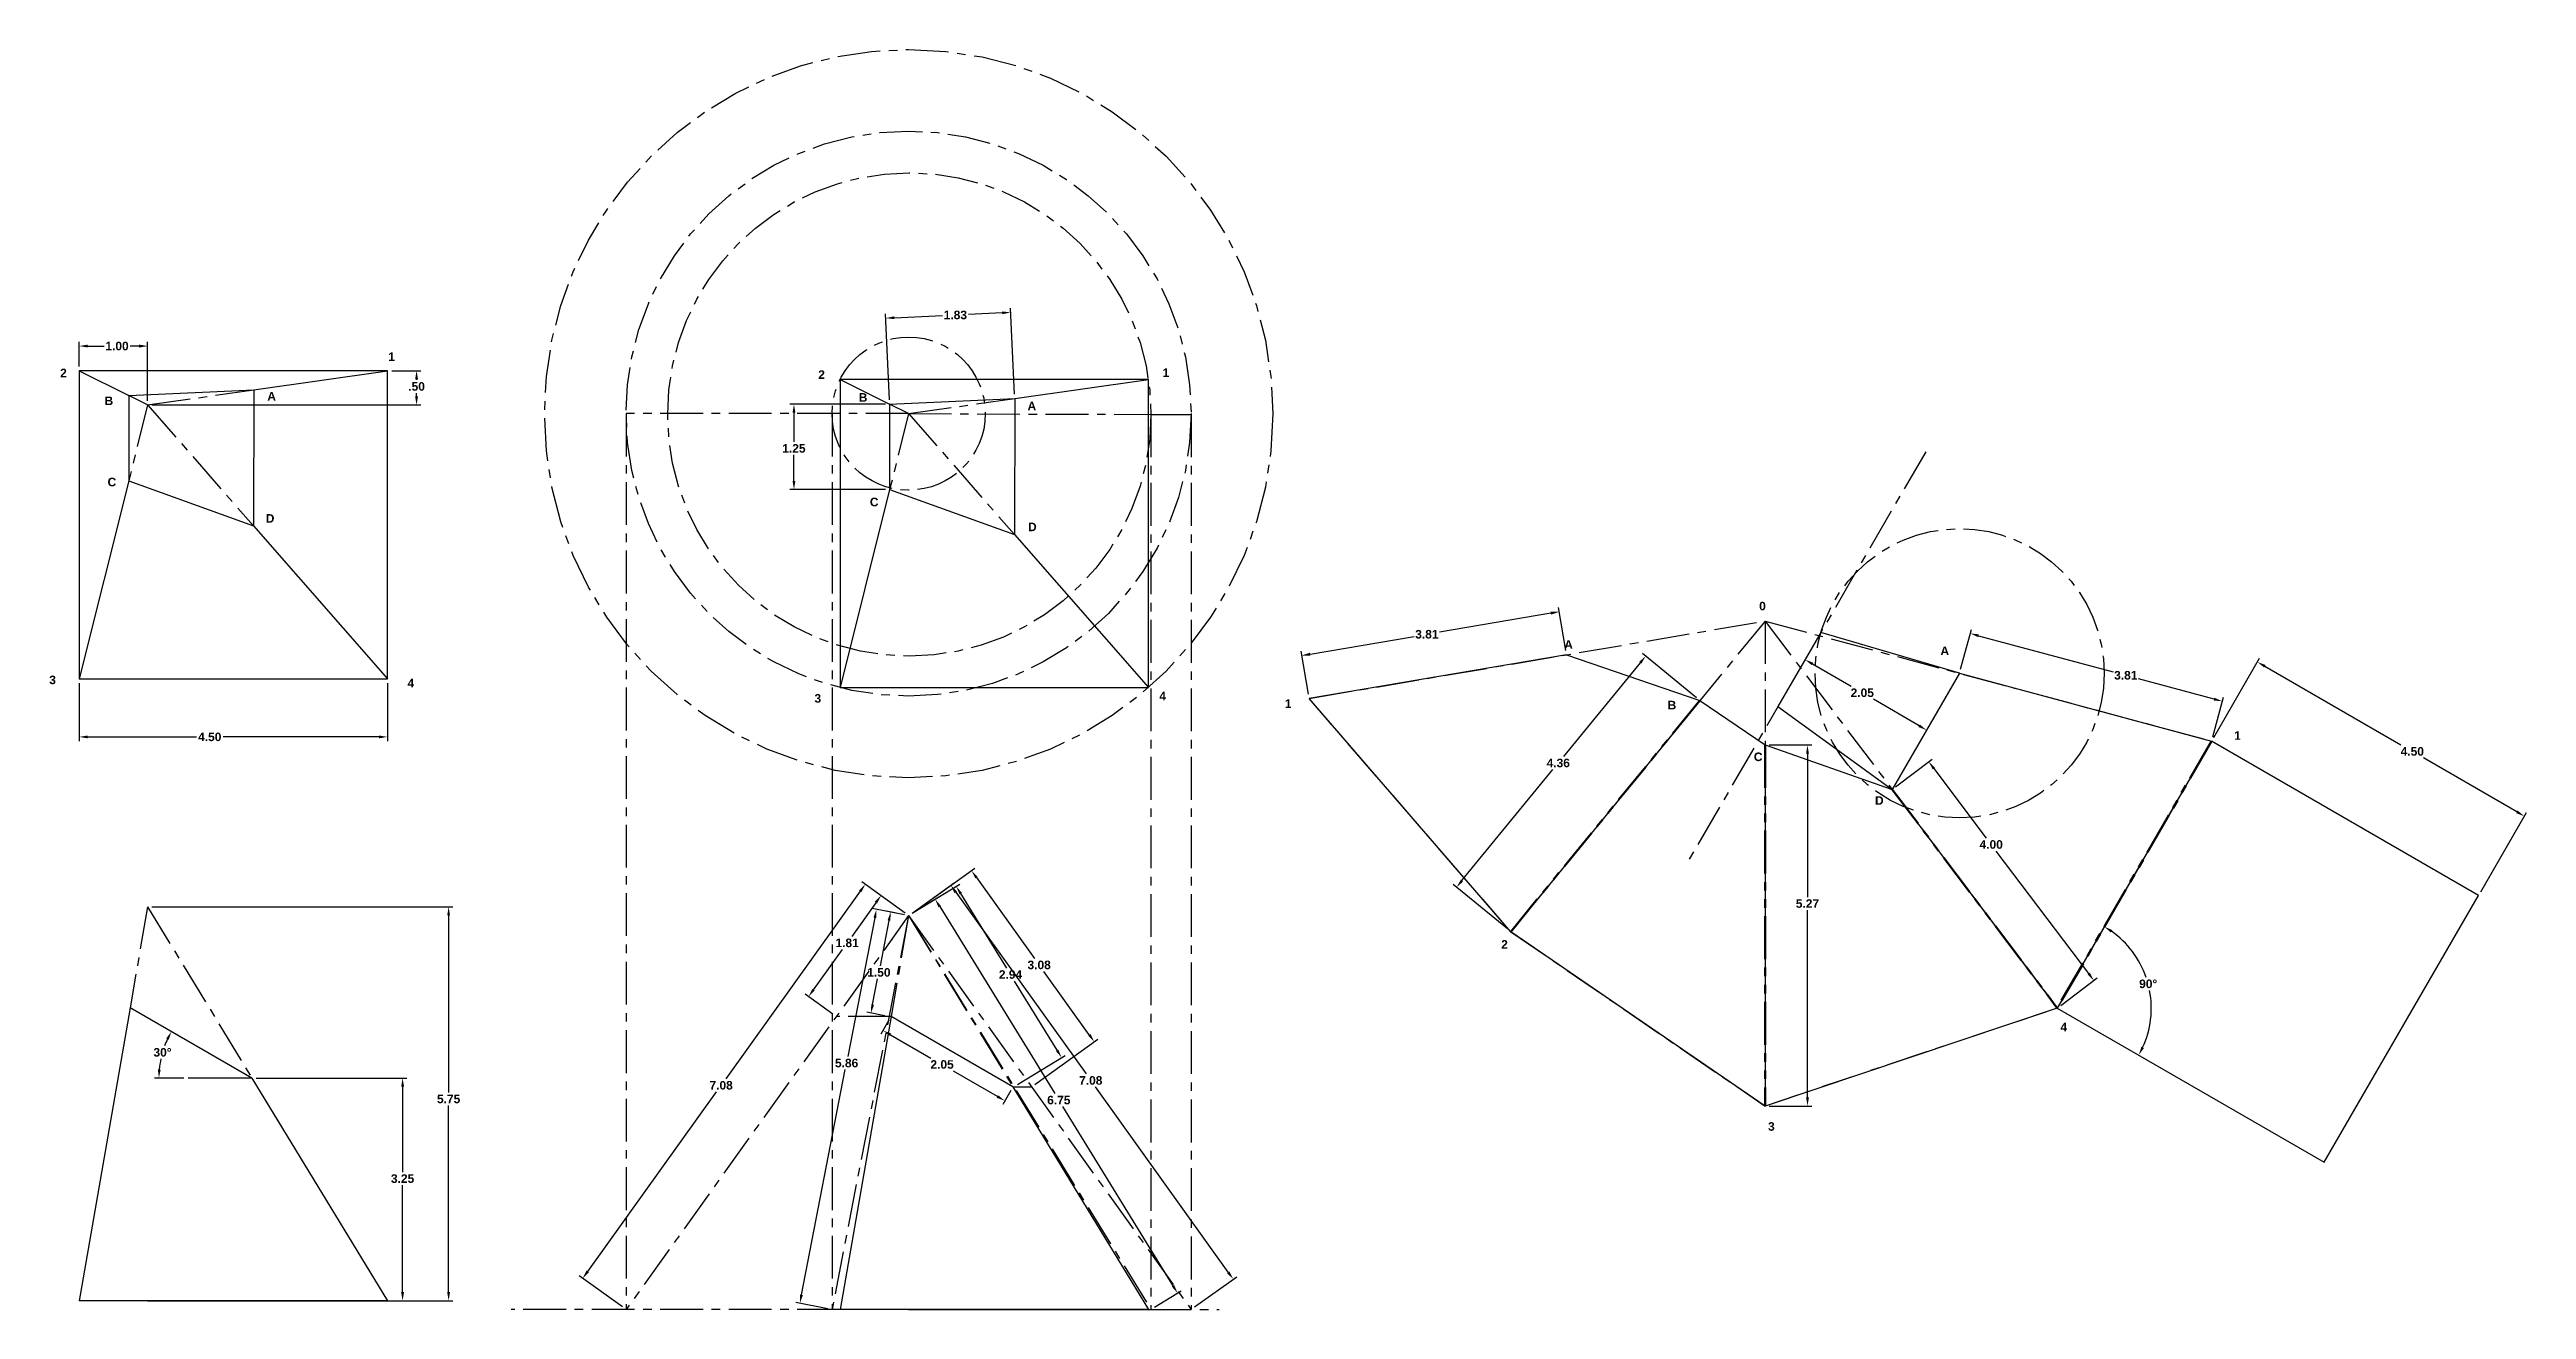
# Model space of a CAD drawing. Header units: inches. Extents: x -81.6 to -45.5, y -3.9 to 14.5.
import ezdxf

# ---------------------------------------------------------------- set-up
doc = ezdxf.new("R2010")
doc.units = ezdxf.units.IN
doc.header["$LTSCALE"] = 0.5
doc.header["$MEASUREMENT"] = 0
doc.linetypes.add('CENTER', pattern=[2, 1.25, -0.25, 0.25, -0.25])
doc.linetypes.add('PHANTOM', pattern=[2.5, 1.25, -0.25, 0.25, -0.25, 0.25, -0.25])
for name, color, linetype, lineweight in [('center lines', 2, 'CENTER', 25), ('dimensions', 3, 'Continuous', 25), ('section', 1, 'PHANTOM', 70)]:
    doc.layers.add(name, color=color, linetype=linetype, lineweight=lineweight)
doc.layers.add('viewport', color=6, linetype='Continuous', lineweight=25, plot=False)
doc.styles.get("Standard").update_dxf_attribs({"font": 'arialbd.ttf'})
doc.dimstyles.new('ANSI', dxfattribs={"dimtxt": 0.125, "dimasz": 0.125, "dimexe": 0.0625, "dimexo": 0.0625, "dimgap": 0.03125, "dimtad": 0, "dimtih": 1, "dimtoh": 1, "dimzin": 4, "dimdsep": 46, "dimtxsty": 'Standard', "dimcen": -0.125, "dimclrd": 256, "dimclre": 256, "dimclrt": 256, "dimadec": 0, "dimazin": 0, "dimtfac": 1, "dimtofl": 0, "dimtmove": 0, "dimatfit": 3, "dimfxl": 1, "dimtzin": 0, "dimlwd": -1, "dimlwe": -1, "dimarcsym": 0})

# ---------------------------------------------------------------- blocks, each defined once
blk = doc.blocks.new('*D6')
at = {"layer": 'Defpoints', "color": 0, "transparency": 16777216}
for p in [(-81.198, 5.269), (-76.698, 5.269), (-76.698, 4.423)]:
    blk.add_point(p, dxfattribs=at)
at = {"layer": 'dimensions', "transparency": 16777216}
for p, q in [((-81.198, 5.206), (-81.198, 4.36)), ((-76.698, 5.206), (-76.698, 4.36)), ((-81.073, 4.423), (-79.487, 4.423)), ((-76.823, 4.423), (-79.097, 4.423))]:
    blk.add_line(p, q, dxfattribs=at)
for points in [[(-81.073, 4.444), (-81.073, 4.402), (-81.198, 4.423)], [(-76.823, 4.444), (-76.823, 4.402), (-76.698, 4.423)]]:
    blk.add_solid(points, dxfattribs=at)
at = {"layer": 'dimensions', "transparency": 16777216, "insert": (-79.292, 4.423), "char_height": 0.125, "attachment_point": 5}
blk.add_mtext('4.50', dxfattribs=at)
blk = doc.blocks.new('*D7')
at = {"layer": 'Defpoints', "color": 0, "transparency": 16777216}
for p in [(-80.198, 1.943), (-80.198, -3.807), (-75.805, -3.807)]:
    blk.add_point(p, dxfattribs=at)
at = {"layer": 'dimensions', "transparency": 16777216}
for p, q in [((-80.136, 1.943), (-75.743, 1.943)), ((-75.805, 1.818), (-75.805, -0.767)), ((-75.805, -3.682), (-75.805, -0.957)), ((-80.136, -3.807), (-75.743, -3.807))]:
    blk.add_line(p, q, dxfattribs=at)
for points in [[(-75.826, 1.818), (-75.785, 1.818), (-75.805, 1.943)], [(-75.826, -3.682), (-75.785, -3.682), (-75.805, -3.807)]]:
    blk.add_solid(points, dxfattribs=at)
at = {"layer": 'dimensions', "transparency": 16777216, "insert": (-75.805, -0.862), "char_height": 0.125, "attachment_point": 5}
blk.add_mtext('5.75', dxfattribs=at)
blk = doc.blocks.new('*D8')
at = {"layer": 'Defpoints', "color": 0, "transparency": 16777216}
for p in [(-78.676, -0.557), (-78.676, -3.807), (-76.477, -3.807)]:
    blk.add_point(p, dxfattribs=at)
at = {"layer": 'dimensions', "transparency": 16777216}
for p, q in [((-78.614, -0.557), (-76.414, -0.557)), ((-76.477, -0.682), (-76.477, -1.93)), ((-76.477, -3.682), (-76.477, -2.12)), ((-78.614, -3.807), (-76.414, -3.807))]:
    blk.add_line(p, q, dxfattribs=at)
for points in [[(-76.498, -0.682), (-76.456, -0.682), (-76.477, -0.557)], [(-76.498, -3.682), (-76.456, -3.682), (-76.477, -3.807)]]:
    blk.add_solid(points, dxfattribs=at)
at = {"layer": 'dimensions', "transparency": 16777216, "insert": (-76.477, -2.025), "char_height": 0.125, "attachment_point": 5}
blk.add_mtext('3.25', dxfattribs=at)
blk = doc.blocks.new('*D9')
at = {"layer": 'Defpoints', "color": 0, "transparency": 16777216}
for p in [(-80.454, 0.469), (-80.013, -0.321), (-79.606, -0.557), (-78.676, -0.557), (-78.676, -0.557)]:
    blk.add_point(p, dxfattribs=at)
at = {"layer": 'dimensions', "transparency": 16777216}
blk.add_line((-79.668, -0.557), (-80.097, -0.557), dxfattribs=at)
for start, end in [(155.2767, 159.7226), (168.0813, 174.7233)]:
    blk.add_arc((-78.676, -0.557), 1.358, start, end, dxfattribs=at)
for points in [[(-79.928, 0.02), (-79.891, 0.001), (-79.852, 0.122)], [(-80.008, -0.433), (-80.049, -0.431), (-80.034, -0.557)]]:
    blk.add_solid(points, dxfattribs=at)
at = {"layer": 'dimensions', "transparency": 16777216, "insert": (-79.981, -0.182), "char_height": 0.125, "attachment_point": 5}
blk.add_mtext('30°', dxfattribs=at)
blk = doc.blocks.new('*D10')
at = {"layer": 'Defpoints', "color": 0, "transparency": 16777216}
for p in [(-80.198, 10.128), (-81.198, 9.769), (-80.198, 9.269)]:
    blk.add_point(p, dxfattribs=at)
at = {"layer": 'dimensions', "transparency": 16777216}
for p, q in [((-81.198, 9.831), (-81.198, 10.191)), ((-81.073, 10.128), (-80.835, 10.128)), ((-80.323, 10.128), (-80.455, 10.128)), ((-80.198, 9.331), (-80.198, 10.191))]:
    blk.add_line(p, q, dxfattribs=at)
for points in [[(-81.073, 10.149), (-81.073, 10.107), (-81.198, 10.128)], [(-80.323, 10.149), (-80.323, 10.107), (-80.198, 10.128)]]:
    blk.add_solid(points, dxfattribs=at)
at = {"layer": 'dimensions', "transparency": 16777216, "insert": (-80.645, 10.128), "char_height": 0.125, "attachment_point": 5}
blk.add_mtext('1.00', dxfattribs=at)
blk = doc.blocks.new('*D11')
at = {"layer": 'Defpoints', "color": 0, "transparency": 16777216}
for p in [(-76.698, 9.769), (-76.273, 9.769), (-80.198, 9.269)]:
    blk.add_point(p, dxfattribs=at)
at = {"layer": 'dimensions', "transparency": 16777216}
for p, q in [((-76.636, 9.769), (-76.21, 9.769)), ((-76.273, 9.644), (-76.273, 9.633)), ((-76.273, 9.394), (-76.273, 9.443)), ((-80.136, 9.269), (-76.21, 9.269))]:
    blk.add_line(p, q, dxfattribs=at)
for points in [[(-76.294, 9.644), (-76.252, 9.644), (-76.273, 9.769)], [(-76.294, 9.394), (-76.252, 9.394), (-76.273, 9.269)]]:
    blk.add_solid(points, dxfattribs=at)
at = {"layer": 'dimensions', "transparency": 16777216, "insert": (-76.273, 9.538), "char_height": 0.125, "attachment_point": 5}
blk.add_mtext('.50', dxfattribs=at)
blk = doc.blocks.new('*D12')
at = {"layer": 'Defpoints', "color": 0, "transparency": 16777216}
for p in [(-69.091, 1.815), (-73.848, -3.48), (-73.214, -3.935)]:
    blk.add_point(p, dxfattribs=at)
at = {"layer": 'dimensions', "transparency": 16777216}
for p, q in [((-69.142, 1.852), (-69.776, 2.307)), ((-69.798, 2.169), (-71.76, -0.568)), ((-73.775, -3.378), (-71.897, -0.758)), ((-73.265, -3.898), (-73.899, -3.443))]:
    blk.add_line(p, q, dxfattribs=at)
for points in [[(-69.815, 2.181), (-69.781, 2.156), (-69.725, 2.27)], [(-73.792, -3.366), (-73.758, -3.39), (-73.848, -3.48)]]:
    blk.add_solid(points, dxfattribs=at)
at = {"layer": 'dimensions', "transparency": 16777216, "insert": (-71.828, -0.663), "char_height": 0.125, "attachment_point": 5}
blk.add_mtext('7.08', dxfattribs=at)
blk = doc.blocks.new('*D13')
at = {"layer": 'Defpoints', "color": 0, "transparency": 16777216}
for p in [(-69.091, 1.815), (-70.551, 0.632), (-70.148, 0.342)]:
    blk.add_point(p, dxfattribs=at)
at = {"layer": 'dimensions', "transparency": 16777216}
for p, q in [((-69.568, 2.003), (-69.921, 1.511)), ((-69.142, 1.852), (-69.546, 2.141)), ((-70.479, 0.733), (-70.057, 1.32)), ((-70.198, 0.378), (-70.602, 0.668))]:
    blk.add_line(p, q, dxfattribs=at)
for points in [[(-69.585, 2.016), (-69.551, 1.991), (-69.495, 2.105)], [(-70.496, 0.745), (-70.462, 0.721), (-70.551, 0.632)]]:
    blk.add_solid(points, dxfattribs=at)
at = {"layer": 'dimensions', "transparency": 16777216, "insert": (-69.989, 1.416), "char_height": 0.125, "attachment_point": 5}
blk.add_mtext('1.81', dxfattribs=at)
blk = doc.blocks.new('*D14')
at = {"layer": 'Defpoints', "color": 0, "transparency": 16777216}
for p in [(-69.091, 1.815), (-70.678, -3.843), (-70.209, -3.935)]:
    blk.add_point(p, dxfattribs=at)
at = {"layer": 'dimensions', "transparency": 16777216}
for p, q in [((-69.152, 1.827), (-69.621, 1.919)), ((-69.584, 1.784), (-69.978, -0.243)), ((-70.654, -3.721), (-70.015, -0.433)), ((-70.27, -3.923), (-70.739, -3.831))]:
    blk.add_line(p, q, dxfattribs=at)
for points in [[(-69.604, 1.788), (-69.563, 1.78), (-69.56, 1.907)], [(-70.675, -3.717), (-70.634, -3.725), (-70.678, -3.843)]]:
    blk.add_solid(points, dxfattribs=at)
at = {"layer": 'dimensions', "transparency": 16777216, "insert": (-69.996, -0.338), "char_height": 0.125, "attachment_point": 5}
blk.add_mtext('5.86', dxfattribs=at)
blk = doc.blocks.new('*D15')
at = {"layer": 'Defpoints', "color": 0, "transparency": 16777216}
for p in [(-69.354, 1.867), (-69.091, 1.815), (-69.378, 0.342)]:
    blk.add_point(p, dxfattribs=at)
at = {"layer": 'dimensions', "transparency": 16777216}
for p, q in [((-69.152, 1.827), (-69.415, 1.878)), ((-69.378, 1.744), (-69.507, 1.08)), ((-69.616, 0.516), (-69.544, 0.89)), ((-69.439, 0.354), (-69.702, 0.405))]:
    blk.add_line(p, q, dxfattribs=at)
for points in [[(-69.398, 1.748), (-69.357, 1.74), (-69.354, 1.867)], [(-69.637, 0.52), (-69.596, 0.512), (-69.64, 0.393)]]:
    blk.add_solid(points, dxfattribs=at)
at = {"layer": 'dimensions', "transparency": 16777216, "insert": (-69.525, 0.985), "char_height": 0.125, "attachment_point": 5}
blk.add_mtext('1.50', dxfattribs=at)
blk = doc.blocks.new('*D16')
at = {"layer": 'Defpoints', "color": 0, "transparency": 16777216}
for p in [(-69.091, 1.815), (-65.554, -3.935), (-65.166, -3.696)]:
    blk.add_point(p, dxfattribs=at)
at = {"layer": 'dimensions', "transparency": 16777216}
for p, q in [((-69.038, 1.848), (-68.65, 2.087)), ((-68.638, 1.947), (-66.958, -0.784)), ((-65.232, -3.59), (-66.841, -0.974)), ((-65.501, -3.902), (-65.113, -3.663))]:
    blk.add_line(p, q, dxfattribs=at)
for points in [[(-68.62, 1.958), (-68.656, 1.936), (-68.704, 2.054)], [(-65.214, -3.579), (-65.25, -3.601), (-65.166, -3.696)]]:
    blk.add_solid(points, dxfattribs=at)
at = {"layer": 'dimensions', "transparency": 16777216, "insert": (-66.899, -0.879), "char_height": 0.125, "attachment_point": 5}
blk.add_mtext('6.75', dxfattribs=at)
blk = doc.blocks.new('*D17')
at = {"layer": 'Defpoints', "color": 0, "transparency": 16777216}
for p in [(-68.397, 2.242), (-69.091, 1.815), (-67.553, -0.685)]:
    blk.add_point(p, dxfattribs=at)
at = {"layer": 'dimensions', "transparency": 16777216}
for p, q in [((-69.038, 1.848), (-68.344, 2.275)), ((-68.332, 2.136), (-67.663, 1.049)), ((-66.925, -0.151), (-67.546, 0.859)), ((-67.5, -0.652), (-66.806, -0.225))]:
    blk.add_line(p, q, dxfattribs=at)
for points in [[(-68.314, 2.147), (-68.349, 2.125), (-68.397, 2.242)], [(-66.907, -0.14), (-66.942, -0.162), (-66.859, -0.258)]]:
    blk.add_solid(points, dxfattribs=at)
at = {"layer": 'dimensions', "transparency": 16777216, "insert": (-67.604, 0.954), "char_height": 0.125, "attachment_point": 5}
blk.add_mtext('2.94', dxfattribs=at)
blk = doc.blocks.new('*D18')
at = {"layer": 'Defpoints', "color": 0, "transparency": 16777216}
for p in [(-69.091, 1.815), (-64.353, -3.493), (-64.968, -3.935)]:
    blk.add_point(p, dxfattribs=at)
at = {"layer": 'dimensions', "transparency": 16777216}
for p, q in [((-69.04, 1.852), (-68.425, 2.293)), ((-68.403, 2.155), (-66.501, -0.497)), ((-64.426, -3.392), (-66.365, -0.687)), ((-64.917, -3.898), (-64.302, -3.457))]:
    blk.add_line(p, q, dxfattribs=at)
for points in [[(-68.386, 2.167), (-68.42, 2.143), (-68.476, 2.257)], [(-64.409, -3.38), (-64.443, -3.404), (-64.353, -3.493)]]:
    blk.add_solid(points, dxfattribs=at)
at = {"layer": 'dimensions', "transparency": 16777216, "insert": (-66.433, -0.592), "char_height": 0.125, "attachment_point": 5}
blk.add_mtext('7.08', dxfattribs=at)
blk = doc.blocks.new('*D19')
at = {"layer": 'Defpoints', "color": 0, "transparency": 16777216}
for p in [(-68.174, 2.473), (-69.091, 1.815), (-67.298, -0.685)]:
    blk.add_point(p, dxfattribs=at)
at = {"layer": 'dimensions', "transparency": 16777216}
for p, q in [((-69.04, 1.852), (-68.124, 2.509)), ((-68.102, 2.371), (-67.254, 1.189)), ((-66.454, 0.074), (-67.118, 0.999)), ((-67.247, -0.649), (-66.331, 0.009))]:
    blk.add_line(p, q, dxfattribs=at)
for points in [[(-68.085, 2.383), (-68.119, 2.359), (-68.174, 2.473)], [(-66.437, 0.086), (-66.471, 0.062), (-66.381, -0.028)]]:
    blk.add_solid(points, dxfattribs=at)
at = {"layer": 'dimensions', "transparency": 16777216, "insert": (-67.186, 1.094), "char_height": 0.125, "attachment_point": 5}
blk.add_mtext('3.08', dxfattribs=at)
blk = doc.blocks.new('*D20')
at = {"layer": 'Defpoints', "color": 0, "transparency": 16777216}
for p in [(-69.347, 0.342), (-67.569, -0.685), (-67.687, -0.888)]:
    blk.add_point(p, dxfattribs=at)
at = {"layer": 'dimensions', "transparency": 16777216}
for p, q in [((-69.379, 0.288), (-69.496, 0.084)), ((-69.357, 0.076), (-68.767, -0.264)), ((-67.795, -0.826), (-68.438, -0.454)), ((-67.601, -0.739), (-67.718, -0.942))]:
    blk.add_line(p, q, dxfattribs=at)
for points in [[(-69.346, 0.094), (-69.367, 0.058), (-69.465, 0.138)], [(-67.785, -0.808), (-67.806, -0.844), (-67.687, -0.888)]]:
    blk.add_solid(points, dxfattribs=at)
at = {"layer": 'dimensions', "transparency": 16777216, "insert": (-68.603, -0.359), "char_height": 0.125, "attachment_point": 5}
blk.add_mtext('2.05', dxfattribs=at)
blk = doc.blocks.new('*D21')
at = {"layer": 'Defpoints', "color": 0, "transparency": 16777216}
for p in [(-67.6, 10.619), (-69.368, 9.28), (-67.543, 9.363)]:
    blk.add_point(p, dxfattribs=at)
at = {"layer": 'dimensions', "transparency": 16777216}
for p, q in [((-69.371, 9.343), (-69.428, 10.599)), ((-69.3, 10.542), (-68.599, 10.574)), ((-67.724, 10.613), (-68.218, 10.591)), ((-67.546, 9.425), (-67.602, 10.682))]:
    blk.add_line(p, q, dxfattribs=at)
for points in [[(-69.301, 10.563), (-69.299, 10.521), (-69.425, 10.536)], [(-67.725, 10.634), (-67.724, 10.593), (-67.6, 10.619)]]:
    blk.add_solid(points, dxfattribs=at)
at = {"layer": 'dimensions', "transparency": 16777216, "insert": (-68.409, 10.582), "char_height": 0.125, "attachment_point": 5}
blk.add_mtext('1.83', dxfattribs=at)
blk = doc.blocks.new('*D22')
at = {"layer": 'Defpoints', "color": 0, "transparency": 16777216}
for p in [(-69.368, 9.28), (-70.765, 8.034), (-69.368, 8.034)]:
    blk.add_point(p, dxfattribs=at)
at = {"layer": 'dimensions', "transparency": 16777216}
for p, q in [((-69.431, 9.28), (-70.827, 9.28)), ((-70.765, 9.155), (-70.765, 8.729)), ((-70.765, 8.159), (-70.765, 8.539)), ((-69.431, 8.034), (-70.827, 8.034))]:
    blk.add_line(p, q, dxfattribs=at)
for points in [[(-70.785, 9.155), (-70.744, 9.155), (-70.765, 9.28)], [(-70.785, 8.159), (-70.744, 8.159), (-70.765, 8.034)]]:
    blk.add_solid(points, dxfattribs=at)
at = {"layer": 'dimensions', "transparency": 16777216, "insert": (-70.765, 8.634), "char_height": 0.125, "attachment_point": 5}
blk.add_mtext('1.25', dxfattribs=at)
blk = doc.blocks.new('*D23')
at = {"layer": 'Defpoints', "color": 0, "transparency": 16777216}
for p in [(-63.352, 5.611), (-59.49, 5.623), (-63.246, 4.984)]:
    blk.add_point(p, dxfattribs=at)
at = {"layer": 'dimensions', "transparency": 16777216}
for p, q in [((-59.72, 6.229), (-61.343, 5.953)), ((-59.5, 5.684), (-59.607, 6.311)), ((-63.229, 5.632), (-61.711, 5.89)), ((-63.256, 5.046), (-63.363, 5.673))]:
    blk.add_line(p, q, dxfattribs=at)
for points in [[(-59.723, 6.249), (-59.716, 6.208), (-59.596, 6.249)], [(-63.233, 5.653), (-63.226, 5.611), (-63.352, 5.611)]]:
    blk.add_solid(points, dxfattribs=at)
at = {"layer": 'dimensions', "transparency": 16777216, "insert": (-61.527, 5.921), "char_height": 0.125, "attachment_point": 5}
blk.add_mtext('3.81', dxfattribs=at)
blk = doc.blocks.new('*D24')
at = {"layer": 'Defpoints', "color": 0, "transparency": 16777216}
for p in [(-57.541, 4.955), (-61.094, 2.228), (-60.303, 1.58)]:
    blk.add_point(p, dxfattribs=at)
at = {"layer": 'dimensions', "transparency": 16777216}
for p, q in [((-58.412, 5.505), (-59.532, 4.137)), ((-57.59, 4.994), (-58.381, 5.642)), ((-61.015, 2.325), (-59.687, 3.947)), ((-60.351, 1.62), (-61.142, 2.267))]:
    blk.add_line(p, q, dxfattribs=at)
for points in [[(-58.428, 5.519), (-58.396, 5.492), (-58.333, 5.602)], [(-61.031, 2.338), (-60.999, 2.311), (-61.094, 2.228)]]:
    blk.add_solid(points, dxfattribs=at)
at = {"layer": 'dimensions', "transparency": 16777216, "insert": (-59.609, 4.042), "char_height": 0.125, "attachment_point": 5}
blk.add_mtext('4.36', dxfattribs=at)
blk = doc.blocks.new('*D25')
at = {"layer": 'Defpoints', "color": 0, "transparency": 16777216}
for p in [(-56.591, 4.305), (-56.591, -0.965), (-55.972, -0.965)]:
    blk.add_point(p, dxfattribs=at)
at = {"layer": 'dimensions', "transparency": 16777216}
for p, q in [((-56.529, 4.305), (-55.909, 4.305)), ((-55.972, 4.18), (-55.972, 2.085)), ((-55.972, -0.84), (-55.972, 1.895)), ((-56.529, -0.965), (-55.909, -0.965))]:
    blk.add_line(p, q, dxfattribs=at)
for points in [[(-55.992, 4.18), (-55.951, 4.18), (-55.972, 4.305)], [(-55.992, -0.84), (-55.951, -0.84), (-55.972, -0.965)]]:
    blk.add_solid(points, dxfattribs=at)
at = {"layer": 'dimensions', "transparency": 16777216, "insert": (-55.972, 1.99), "char_height": 0.125, "attachment_point": 5}
blk.add_mtext('5.27', dxfattribs=at)
blk = doc.blocks.new('*D26')
at = {"layer": 'Defpoints', "color": 0, "transparency": 16777216}
for p in [(-54.735, 3.657), (-51.792, 0.868), (-52.325, 0.465)]:
    blk.add_point(p, dxfattribs=at)
at = {"layer": 'dimensions', "transparency": 16777216}
for p, q in [((-54.685, 3.695), (-54.152, 4.098)), ((-54.127, 3.96), (-53.362, 2.947)), ((-51.867, 0.968), (-53.218, 2.757)), ((-52.275, 0.503), (-51.742, 0.906))]:
    blk.add_line(p, q, dxfattribs=at)
for points in [[(-54.11, 3.973), (-54.143, 3.948), (-54.202, 4.06)], [(-51.85, 0.98), (-51.883, 0.955), (-51.792, 0.868)]]:
    blk.add_solid(points, dxfattribs=at)
at = {"layer": 'dimensions', "transparency": 16777216, "insert": (-53.29, 2.852), "char_height": 0.125, "attachment_point": 5}
blk.add_mtext('4.00', dxfattribs=at)
blk = doc.blocks.new('*D27')
at = {"layer": 'Defpoints', "color": 0, "transparency": 16777216}
for p in [(-53.752, 5.352), (-49.917, 4.943), (-50.073, 4.362)]:
    blk.add_point(p, dxfattribs=at)
at = {"layer": 'dimensions', "transparency": 16777216}
for p, q in [((-53.736, 5.412), (-53.58, 5.993)), ((-53.475, 5.9), (-51.51, 5.371)), ((-50.037, 4.975), (-51.142, 5.273)), ((-50.057, 4.422), (-49.901, 5.003))]:
    blk.add_line(p, q, dxfattribs=at)
for points in [[(-53.47, 5.92), (-53.481, 5.88), (-53.596, 5.933)], [(-50.032, 4.995), (-50.043, 4.955), (-49.917, 4.943)]]:
    blk.add_solid(points, dxfattribs=at)
at = {"layer": 'dimensions', "transparency": 16777216, "insert": (-51.326, 5.322), "char_height": 0.125, "attachment_point": 5}
blk.add_mtext('3.81', dxfattribs=at)
blk = doc.blocks.new('*D28')
at = {"layer": 'Defpoints', "color": 0, "transparency": 16777216}
for p in [(-50.073, 4.362), (-51.136, 1.151), (-52.325, 0.465), (-52.325, 0.465), (-48.428, -1.786)]:
    blk.add_point(p, dxfattribs=at)
at = {"layer": 'dimensions', "transparency": 16777216}
for start, end in [(19.0514, 54.7559), (335.1999, 10.8223)]:
    blk.add_arc((-52.325, 0.465), 1.372, start, end, dxfattribs=at)
for points in [[(-51.544, 1.568), (-51.522, 1.603), (-51.638, 1.653)], [(-51.061, -0.12), (-51.098, -0.1), (-51.137, -0.221)]]:
    blk.add_solid(points, dxfattribs=at)
at = {"layer": 'dimensions', "transparency": 16777216, "insert": (-50.999, 0.818), "char_height": 0.125, "attachment_point": 5}
blk.add_mtext('90°', dxfattribs=at)
blk = doc.blocks.new('*D29')
at = {"layer": 'Defpoints', "color": 0, "transparency": 16777216}
for p in [(-49.405, 5.517), (-50.073, 4.362), (-46.177, 2.11)]:
    blk.add_point(p, dxfattribs=at)
at = {"layer": 'dimensions', "transparency": 16777216}
for p, q in [((-50.042, 4.416), (-49.374, 5.572)), ((-49.297, 5.455), (-47.309, 4.306)), ((-45.617, 3.329), (-46.98, 4.116)), ((-46.146, 2.164), (-45.478, 3.32))]:
    blk.add_line(p, q, dxfattribs=at)
for points in [[(-49.287, 5.473), (-49.307, 5.437), (-49.405, 5.517)], [(-45.607, 3.347), (-45.628, 3.31), (-45.509, 3.266)]]:
    blk.add_solid(points, dxfattribs=at)
at = {"layer": 'dimensions', "transparency": 16777216, "insert": (-47.144, 4.211), "char_height": 0.125, "attachment_point": 5}
blk.add_mtext('4.50', dxfattribs=at)
blk = doc.blocks.new('*D30')
at = {"layer": 'Defpoints', "color": 0, "transparency": 16777216}
for p in [(-56.007, 5.551), (-54.233, 4.522), (-54.233, 4.522)]:
    blk.add_point(p, dxfattribs=at)
at = {"layer": 'dimensions', "transparency": 16777216}
for p, q in [((-55.898, 5.488), (-55.336, 5.162)), ((-54.342, 4.585), (-55.008, 4.972))]:
    blk.add_line(p, q, dxfattribs=at)
for points in [[(-55.888, 5.506), (-55.909, 5.47), (-56.007, 5.551)], [(-54.331, 4.603), (-54.352, 4.567), (-54.233, 4.522)]]:
    blk.add_solid(points, dxfattribs=at)
at = {"layer": 'dimensions', "transparency": 16777216, "insert": (-55.172, 5.067), "char_height": 0.125, "attachment_point": 5}
blk.add_mtext('2.05', dxfattribs=at)

msp = doc.modelspace()

# ---------------------------------------------------------------- linework, layer by layer
at = {"layer": 'center lines'}
for p, q in [((-80.198, 9.269), (-80.475, 9.407)), ((-80.198, 9.269), (-78.65, 9.49)), ((-80.198, 9.269), (-80.475, 8.161)), ((-80.198, 9.269), (-78.655, 7.505)), ((-69.091, 9.142), (-73.214, 9.142)), ((-73.214, 9.142), (-73.214, -3.935)), ((-70.209, 9.142), (-70.209, -3.935)), ((-69.091, 9.142), (-69.368, 9.28)), ((-69.091, 9.142), (-69.368, 8.034)), ((-69.091, 9.142), (-67.543, 9.363)), ((-69.091, 9.142), (-67.548, 7.378)), ((-69.091, 9.142), (-65.554, 9.13)), ((-65.554, 9.13), (-65.554, -3.935)), ((-65.554, 9.13), (-64.968, 9.13)), ((-64.968, 9.13), (-64.968, -3.935)), ((-54.246, 8.585), (-57.726, 2.587)), ((-63.246, 4.984), (-56.591, 6.115)), ((-56.591, 6.115), (-60.303, 1.58)), ((-56.591, 6.115), (-56.591, -0.965)), ((-56.591, 6.115), (-52.325, 0.465)), ((-56.591, 6.115), (-50.073, 4.362)), ((-60.303, 1.58), (-63.246, 4.984)), ((-50.073, 4.362), (-52.325, 0.465)), ((-80.198, 1.943), (-80.454, 0.469)), ((-80.198, 1.943), (-78.676, -0.557)), ((-69.091, 1.815), (-73.214, -3.935)), ((-69.091, 1.815), (-70.209, -3.935)), ((-69.091, 1.815), (-69.347, 0.342)), ((-69.091, 1.815), (-67.569, -0.685)), ((-69.091, 1.815), (-65.554, -3.935)), ((-69.091, 1.815), (-64.968, -3.935)), ((-60.303, 1.58), (-56.591, -0.965)), ((-52.325, 0.465), (-56.591, -0.965)), ((-69.347, 0.342), (-70.148, 0.342)), ((-67.569, -0.685), (-67.553, -0.685)), ((-67.553, -0.685), (-67.298, -0.685)), ((-70.091, -3.935), (-74.893, -3.935)), ((-65.591, -3.935), (-64.559, -3.935))]:
    msp.add_line(p, q, dxfattribs=at)
for centre, radius in [((-69.091, 9.142), 5.315), ((-69.091, 9.142), 4.123), ((-69.081, 9.13), 3.527), ((-69.091, 9.142), 1.118), ((-53.752, 5.352), 2.11)]:
    msp.add_circle(centre, radius, dxfattribs=at)
at = {"layer": 'dimensions'}
msp.add_line((-78.676, -0.557), (-79.606, -0.557), dxfattribs=at)
at = {"layer": 'section'}
for p, q in [((-57.541, 4.955), (-60.303, 1.58)), ((-50.073, 4.362), (-52.325, 0.465)), ((-56.591, 4.305), (-56.591, -0.965)), ((-54.735, 3.657), (-52.325, 0.465))]:
    msp.add_line(p, q, dxfattribs=at)
at = {"layer": 'viewport'}
for p, q in [((-81.198, 9.769), (-80.475, 9.407)), ((-78.65, 9.49), (-76.698, 9.769)), ((-80.475, 9.407), (-78.65, 9.49)), ((-80.475, 9.407), (-80.475, 8.161)), ((-78.65, 9.49), (-78.655, 7.505)), ((-70.091, 9.642), (-69.368, 9.28)), ((-67.543, 9.363), (-65.591, 9.642)), ((-69.368, 9.28), (-67.543, 9.363)), ((-69.368, 9.28), (-69.368, 8.034)), ((-67.543, 9.363), (-67.548, 7.378)), ((-80.475, 8.161), (-81.198, 5.269)), ((-80.475, 8.161), (-78.655, 7.505)), ((-69.368, 8.034), (-70.091, 5.142)), ((-69.368, 8.034), (-67.548, 7.378)), ((-78.655, 7.505), (-76.698, 5.269)), ((-67.548, 7.378), (-65.591, 5.142)), ((-55.776, 5.948), (-56.403, 4.867)), ((-53.752, 5.352), (-55.776, 5.948)), ((-59.49, 5.623), (-63.246, 4.984)), ((-59.49, 5.623), (-57.541, 4.955)), ((-53.752, 5.352), (-54.735, 3.657)), ((-53.752, 5.352), (-50.073, 4.362)), ((-60.303, 1.58), (-63.246, 4.984)), ((-57.541, 4.955), (-60.303, 1.58)), ((-57.541, 4.955), (-56.591, 4.305)), ((-56.403, 4.867), (-54.735, 3.657)), ((-50.073, 4.362), (-52.325, 0.465)), ((-56.591, 4.305), (-56.591, -0.965)), ((-56.591, 4.305), (-54.735, 3.657)), ((-54.735, 3.657), (-52.325, 0.465)), ((-56.591, -0.965), (-60.303, 1.58)), ((-80.454, 0.469), (-81.198, -3.807)), ((-78.676, -0.557), (-80.454, 0.469)), ((-52.325, 0.465), (-56.591, -0.965)), ((-69.347, 0.342), (-70.091, -3.935)), ((-67.569, -0.685), (-69.347, 0.342)), ((-78.676, -0.557), (-76.698, -3.807)), ((-67.569, -0.685), (-65.591, -3.935)), ((-76.698, -3.807), (-81.198, -3.807)), ((-80.198, -3.807), (-76.698, -3.807)), ((-65.591, -3.935), (-70.091, -3.935)), ((-69.091, -3.935), (-65.591, -3.935))]:
    msp.add_line(p, q, dxfattribs=at)
for points in [[(-81.198, 5.269), (-76.698, 5.269), (-76.698, 9.769), (-81.198, 9.769)], [(-70.091, 5.142), (-65.591, 5.142), (-65.591, 9.642), (-70.091, 9.642)], [(-50.073, 4.362), (-52.325, 0.465), (-48.428, -1.786), (-46.177, 2.11)]]:
    msp.add_lwpolyline(points, close=True, dxfattribs=at)

# ---------------------------------------------------------------- texts
at = {"layer": 'dimensions'}
for s, p in [('2', (-81.475, 9.673)), ('1', (-76.686, 9.91)), ('2', (-70.41, 9.649)), ('1', (-65.385, 9.676)), ('A', (-78.452, 9.332)), ('B', (-69.819, 9.316)), ('B', (-80.827, 9.267)), ('A', (-67.356, 9.191)), ('C', (-80.783, 8.081)), ('D', (-78.474, 7.55)), ('C', (-69.657, 7.79)), ('D', (-67.348, 7.426)), ('0', (-56.677, 6.271)), ('A', (-59.522, 5.709)), ('A', (-54.031, 5.617)), ('3', (-81.634, 5.193)), ('4', (-76.405, 5.146)), ('4', (-65.432, 4.958)), ('3', (-70.465, 4.923)), ('1', (-63.6, 4.846)), ('B', (-58.013, 4.825)), ('1', (-49.744, 4.381)), ('C', (-56.755, 4.07)), ('D', (-54.986, 3.432)), ('2', (-60.442, 1.332)), ('4', (-52.28, 0.125)), ('3', (-56.547, -1.326))]:
    msp.add_text(s, height=0.125, dxfattribs=at).set_placement(p)

# ---------------------------------------------------------------- dimensions: what is measured, and where the dimension line sits
for base, p1, p2, angle, picture, middle, dimtype in [((-67.6, 10.619), (-69.368, 9.28), (-67.543, 9.363), 2.5942, '*D21', (-68.409, 10.582), 161), ((-76.273, 9.769), (-80.198, 9.269), (-76.698, 9.769), 90, '*D11', (-76.273, 9.538), 160), ((-70.765, 8.034), (-69.368, 9.28), (-69.368, 8.034), 90, '*D22', (-70.765, 8.634), 160), ((-63.352, 5.611), (-59.49, 5.623), (-63.246, 4.984), 189.6466, '*D23', (-61.527, 5.921), 161), ((-49.917, 4.943), (-53.752, 5.352), (-50.073, 4.362), 344.9416, '*D27', (-51.326, 5.322), 161), ((-61.094, 2.228), (-57.541, 4.955), (-60.303, 1.58), 230.705, '*D24', (-59.609, 4.042), 161), ((-54.233, 4.522), (-56.007, 5.551), (-54.233, 4.522), 329.8773, '*D30', (-55.172, 5.067), 160), ((-49.405, 5.517), (-46.177, 2.11), (-50.073, 4.362), 149.9779, '*D29', (-47.144, 4.211), 161), ((-55.972, -0.965), (-56.591, 4.305), (-56.591, -0.965), 90, '*D25', (-55.972, 1.99), 160), ((-51.792, 0.868), (-54.735, 3.657), (-52.325, 0.465), 307.0595, '*D26', (-53.29, 2.852), 161), ((-73.848, -3.48), (-69.091, 1.815), (-73.214, -3.935), 234.3571, '*D12', (-71.828, -0.663), 161), ((-68.174, 2.473), (-67.298, -0.685), (-69.091, 1.815), 125.6429, '*D19', (-67.186, 1.094), 161), ((-64.353, -3.493), (-69.091, 1.815), (-64.968, -3.935), 305.6429, '*D18', (-66.433, -0.592), 161), ((-68.397, 2.242), (-67.553, -0.685), (-69.091, 1.815), 121.5987, '*D17', (-67.604, 0.954), 161), ((-75.805, -3.807), (-80.198, 1.943), (-80.198, -3.807), 90, '*D7', (-75.805, -0.862), 160), ((-70.678, -3.843), (-69.091, 1.815), (-70.209, -3.935), 258.9967, '*D14', (-69.996, -0.338), 161), ((-70.551, 0.632), (-69.091, 1.815), (-70.148, 0.342), 234.3571, '*D13', (-69.989, 1.416), 161), ((-69.354, 1.867), (-69.378, 0.342), (-69.091, 1.815), 78.9967, '*D15', (-69.525, 0.985), 161), ((-65.166, -3.696), (-69.091, 1.815), (-65.554, -3.935), 301.5987, '*D16', (-66.899, -0.879), 161), ((-67.687, -0.888), (-69.347, 0.342), (-67.569, -0.685), 330, '*D20', (-68.603, -0.359), 161), ((-76.477, -3.807), (-78.676, -0.557), (-78.676, -3.807), 90, '*D8', (-76.477, -2.025), 160)]:
    dim = msp.add_linear_dim(base=base, p1=p1, p2=p2, angle=angle, dimstyle='ANSI', dxfattribs=at)
    dim.commit()
    dim.dimension.update_dxf_attribs({"geometry": picture, "text_midpoint": middle, "dimtype": dimtype})
for base, p1, p2, picture, middle in [((-80.198, 10.128), (-81.198, 9.769), (-80.198, 9.269), '*D10', (-80.645, 10.128)), ((-76.698, 4.423), (-81.198, 5.269), (-76.698, 5.269), '*D6', (-79.292, 4.423))]:
    dim = msp.add_linear_dim(base=base, p1=p1, p2=p2, dimstyle='ANSI', dxfattribs=at)
    dim.commit()
    dim.dimension.update_dxf_attribs({"geometry": picture, "text_midpoint": middle, "dimtype": 160})
for base, line1, line2, picture, middle in [((-51.136, 1.151), ((-52.325, 0.465), (-48.428, -1.786)), ((-50.073, 4.362), (-52.325, 0.465)), '*D28', (-50.999, 0.818)), ((-80.013, -0.321), ((-78.676, -0.557), (-79.606, -0.557)), ((-78.676, -0.557), (-80.454, 0.469)), '*D9', (-79.981, -0.182))]:
    dim = msp.add_angular_dim_2l(base=base, line1=line1, line2=line2, dimstyle='ANSI', dxfattribs=at)
    dim.commit()
    dim.dimension.update_dxf_attribs({"geometry": picture, "text_midpoint": middle, "dimtype": 162})

doc.saveas('drawing.dxf')
